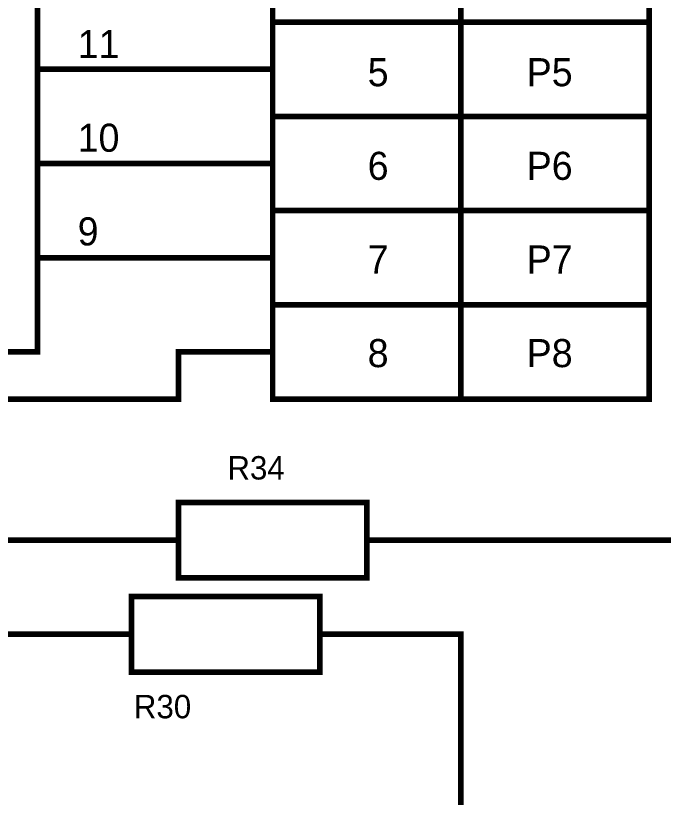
# Model space of a CAD drawing. Header units: millimetres. Extents: x 0 to 841, y 0 to 594.
# Drawn here: x 456.33 to 490.74, y 286.34 to 327.84 of the extents above; entities that cross this region are included whole.
import ezdxf

# ---------------------------------------------------------------- set-up
doc = ezdxf.new("R2010")
doc.units = ezdxf.units.MM
doc.layers.add('Sheet', color=255, linetype='Continuous')

msp = doc.modelspace()

# ---------------------------------------------------------------- linework, layer by layer
at = {"layer": 'Sheet', "const_width": 0.3}
for points in [[(330.033, 359.988), (360.034, 359.988), (360.034, 334.995), (410.019, 334.995), (415.003, 334.995), (415.003, 299.998), (462.488, 299.998)], [(479.988, 352.486), (479.988, 307.485)], [(469.988, 327.492), (489.988, 327.492)], [(457.488, 324.991), (459.988, 324.991)], [(459.988, 324.991), (467.488, 324.991), (467.488, 324.991)], [(469.988, 324.991), (467.488, 324.991)], [(469.988, 322.49), (489.988, 322.49)], [(457.488, 319.99), (459.988, 319.99)], [(459.988, 319.99), (467.488, 319.99), (467.488, 319.99)], [(469.988, 319.99), (467.488, 319.99)], [(469.988, 317.489), (489.988, 317.489)], [(437.503, 314.988), (437.503, 314.988), (437.503, 307.485), (464.988, 307.485), (464.988, 309.986), (467.488, 309.986), (467.488, 309.986)], [(457.488, 314.988), (459.988, 314.988)], [(459.988, 314.988), (467.488, 314.988), (467.488, 314.988)], [(469.988, 314.988), (467.488, 314.988)], [(469.988, 312.487), (489.988, 312.487)], [(469.988, 309.986), (467.488, 309.986)], [(464.988, 299.998), (462.488, 299.998)], [(474.988, 299.998), (477.488, 299.998)], [(477.488, 299.998), (492.488, 299.998)], [(459.988, 294.996), (452.69, 294.996)], [(462.488, 294.996), (459.988, 294.996)], [(472.488, 294.996), (474.988, 294.996)], [(474.988, 294.996), (479.988, 294.996), (479.988, 279.991), (479.988, 264.986), (479.988, 252.497)]]:
    msp.add_lwpolyline(points, dxfattribs=at)
for points in [[(469.988, 352.486), (489.988, 352.486), (489.988, 307.485), (469.988, 307.485), (469.988, 352.486)], [(440.003, 350), (457.488, 350), (457.488, 309.986), (440.003, 309.986), (440.003, 350)], [(464.988, 301.986), (474.988, 301.986), (474.988, 297.994), (464.988, 297.994), (464.988, 301.986)], [(462.488, 297), (472.488, 297), (472.488, 292.992), (462.488, 292.992), (462.488, 297)]]:
    msp.add_lwpolyline(points, close=True, dxfattribs=at)

# ---------------------------------------------------------------- texts
at = {"layer": 'Sheet'}
for s, height, p in [('11', 1.4912, (459.631, 325.582)), ('5', 1.491, (475.035, 324.09)), ('Р5', 1.4912, (483.482, 324.09)), ('10', 1.4912, (459.631, 320.611)), ('6', 1.491, (475.035, 319.12)), ('Р6', 1.4912, (483.482, 319.12)), ('9', 1.491, (459.631, 315.64)), ('7', 1.491, (475.035, 314.149)), ('Р7', 1.4912, (483.482, 314.149)), ('8', 1.491, (475.035, 309.178)), ('Р8', 1.4912, (483.482, 309.178)), ('R34', 1.2427, (467.581, 303.213)), ('R30', 1.2427, (462.612, 290.538))]:
    msp.add_text(s, height=height, dxfattribs=at).set_placement(p)

doc.saveas('drawing.dxf')
